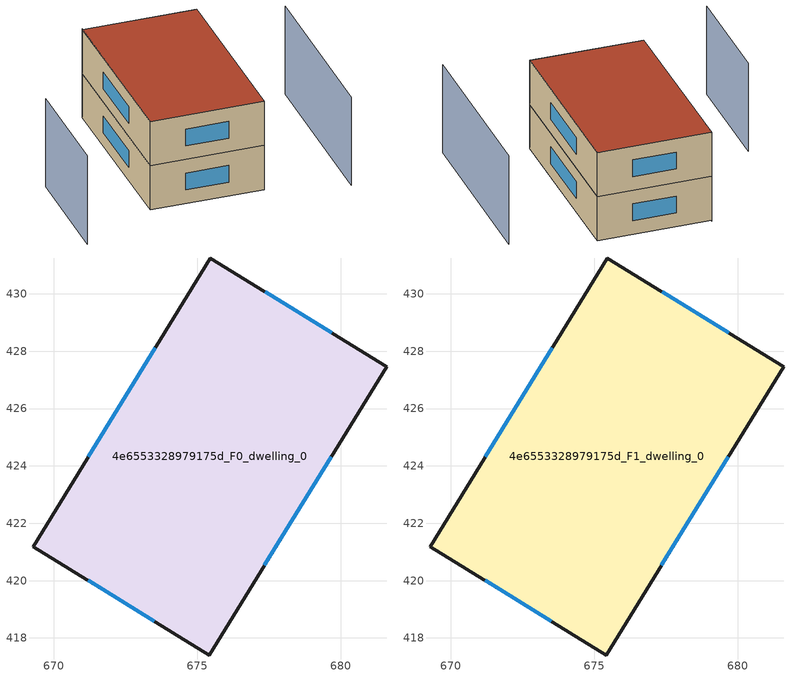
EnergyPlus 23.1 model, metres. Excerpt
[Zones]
4e6553328979175d_F0_dwelling_0
 floor ground (EU_floor_Construction): 681.61,427.46 675.41,417.41 669.28,421.19 675.46,431.25 z0
 wall outside (EU_wall_Construction): 675.41,417.41 681.61,427.46 675.46,431.25 669.28,421.19 675.41,417.41 z0:3
 window (EU_Window_Construction): 677.34,420.54 679.68,424.33 / 671.19,420.01 673.5,418.58 / 673.53,428.12 671.2,424.32 / 679.69,428.64 677.37,430.07 z0.93:2.07
4e6553328979175d_F1_dwelling_0
 floor to 4e6553328979175d_F0_dwelling_0 (EU_floor_Construction): 681.61,427.46 675.41,417.41 669.28,421.19 675.46,431.25 z3
 wall outside (EU_wall_Construction): 675.41,417.41 681.61,427.46 675.46,431.25 669.28,421.19 675.41,417.41 z3:6
 window (EU_Window_Construction): 677.34,420.54 679.68,424.33 / 671.19,420.01 673.5,418.58 / 673.53,428.12 671.2,424.32 / 679.69,428.64 677.37,430.07 z3.93:5.07
 roof outside (EU_roof_Construction): 675.41,417.41 681.61,427.46 675.46,431.25 669.28,421.19 z6
shading: 667.58,427.74 663.72,421.52 / 679.03,413.69 685.19,423.62 / 675.52,431.3 671.72,425.17 z0:6
[Building]
EU S2 Campaign: North Axis=0; Terrain=City; Solar Distribution=FullExterior
[Site:Location]
Montreal-Trudeau.Intl.AP: Latitude=45.4667; Longitude=-73.75; Time Zone=-5; Elevation=36
[SizingPeriod:WeatherFileDays]
AnnualSizingPeriod: Begin Month=1; Begin Day of Month=1; End Month=12; End Day of Month=31; Day of Week for Start Day=Monday; Use Weather File Daylight Saving Period=No; Use Weather File Rain and Snow Indicators=No
[MATERIAL]
EU_InternalMass_Material: Roughness=MediumRough; Thickness=0.1; Conductivity=1; Density=1800; Specific Heat=900; Thermal Absorptance=0.9; Solar Absorptance=0.7; Visible Absorptance=0.7
[MATERIAL:NOMASS] Roughness=MediumRough; Thermal Absorptance=0.9; Solar Absorptance=0.7; Visible Absorptance=0.7
Name | Thermal Resistance
EU_wall_NoMass; EU_floor_NoMass | 1.36485
EU_roof_NoMass | 2.55992
[WINDOWMATERIAL:SIMPLEGLAZINGSYSTEM]
EU_Window_SimpleGlazing: UFactor=3.92339; Solar Heat Gain Coefficient=0.8; Visible Transmittance=0.8
[CONSTRUCTION]
EU_wall_Construction: EU_wall_NoMass
EU_roof_Construction: EU_roof_NoMass
EU_floor_Construction: EU_floor_NoMass
EU_Window_Construction: EU_Window_SimpleGlazing
EU_InternalMass_Construction: EU_InternalMass_Material
[ZONE] Type=1; Multiplier=1; Ceiling Height=autocalculate; Floor Area=autocalculate; Part of Total Floor Area=Yes
Name | Volume
4e6553328979175d_F0_dwelling_0 | 255.599
4e6553328979175d_F1_dwelling_0 | 255.598
[INTERNALMASS] Construction=EU_InternalMass_Construction; Surface Area=85.1996
Name | Zone or ZoneList
4e6553328979175d_F0_dwelling_0_EU_InternalMass | 4e6553328979175d_F0_dwelling_0
4e6553328979175d_F1_dwelling_0_EU_InternalMass | 4e6553328979175d_F1_dwelling_0
[OTHEREQUIPMENT] Fuel Type=Electricity; Design Level Calculation Method=Watts/Area; Power per Zone Floor Area=1; Fraction Latent=0; Fraction Radiant=0; Fraction Lost=0; Carbon Dioxide Generation Rate=0; EndUse Subcategory=EU_Step8_InternalGains
Name | Zone or ZoneList or Space or SpaceList | Schedule
EU_Step8_InternalGain_4e6553328979175d_F0_dwelling_0_f000 | 4e6553328979175d_F0_dwelling_0 | EU_Step8_GainSchedule_4e6553328979175d_F0_dwelling_0_f000
EU_Step8_InternalGain_4e6553328979175d_F1_dwelling_0_f000 | 4e6553328979175d_F1_dwelling_0 | EU_Step8_GainSchedule_4e6553328979175d_F1_dwelling_0_f000
[ZONEVENTILATION:DESIGNFLOWRATE] Schedule=EU_AlwaysOn; Design Flow Rate Calculation Method=AirChanges/Hour; Air Changes per Hour=0.860309; Ventilation Type=Natural; Fan Pressure Rise=0; Fan Total Efficiency=1; Constant Term Coefficient=1; Temperature Term Coefficient=0; Velocity Term Coefficient=0; Velocity Squared Term Coefficient=0; Minimum Indoor Temperature=-100; Maximum Indoor Temperature=100; Delta Temperature=-100; Minimum Outdoor Temperature=-100; Maximum Outdoor Temperature=100; Maximum Wind Speed=40
Name | Zone or ZoneList or Space or SpaceList
EU_ConstantAir_4e6553328979175d_F0_dwelling_0 | 4e6553328979175d_F0_dwelling_0
EU_ConstantAir_4e6553328979175d_F1_dwelling_0 | 4e6553328979175d_F1_dwelling_0
[HVACTEMPLATE:THERMOSTAT] Constant Heating Setpoint=20; Constant Cooling Setpoint=50
EU_HeatOnly_4e6553328979175d_F0_dwelling_0; EU_HeatOnly_4e6553328979175d_F1_dwelling_0
[HVACTEMPLATE:ZONE:IDEALLOADSAIRSYSTEM] System Availability Schedule=EU_AlwaysOn; Maximum Heating Supply Air Temperature=50; Minimum Cooling Supply Air Temperature=13; Maximum Heating Supply Air Humidity Ratio=0.0156; Minimum Cooling Supply Air Humidity Ratio=0.0077; Heating Limit=NoLimit; Cooling Limit=NoLimit; Heating Availability Schedule=EU_AlwaysOn; Cooling Availability Schedule=EU_CoolingOff; Dehumidification Control Type=ConstantSensibleHeatRatio; Cooling Sensible Heat Ratio=0.7; Dehumidification Setpoint=60; Humidification Control Type=None; Humidification Setpoint=30; Outdoor Air Method=None; Outdoor Air Flow Rate per Person=0.00944; Outdoor Air Flow Rate per Zone Floor Area=0; Outdoor Air Flow Rate per Zone=0; Demand Controlled Ventilation Type=None; Outdoor Air Economizer Type=NoEconomizer; Heat Recovery Type=None; Sensible Heat Recovery Effectiveness=0.7; Latent Heat Recovery Effectiveness=0.65
Name | Template Thermostat
4e6553328979175d_F0_dwelling_0 | EU_HeatOnly_4e6553328979175d_F0_dwelling_0
4e6553328979175d_F1_dwelling_0 | EU_HeatOnly_4e6553328979175d_F1_dwelling_0
[SIZING:ZONE] Zone Cooling Design Supply Air Temperature Input Method=SupplyAirTemperature; Zone Cooling Design Supply Air Temperature=13; Zone Heating Design Supply Air Temperature Input Method=SupplyAirTemperature; Zone Heating Design Supply Air Temperature=50; Zone Cooling Design Supply Air Humidity Ratio=0.008; Zone Heating Design Supply Air Humidity Ratio=0.008; Cooling Design Air Flow Method=DesignDay; Cooling Design Air Flow Rate=0; Cooling Minimum Air Flow per Zone Floor Area=0.000762; Cooling Minimum Air Flow=0; Cooling Minimum Air Flow Fraction=0.2; Heating Design Air Flow Method=DesignDay; Heating Design Air Flow Rate=0; Heating Maximum Air Flow per Zone Floor Area=0.002032; Heating Maximum Air Flow=0.141576; Heating Maximum Air Flow Fraction=0.3; Account for Dedicated Outdoor Air System=No; Dedicated Outdoor Air System Control Strategy=NeutralSupplyAir; Dedicated Outdoor Air Low Setpoint Temperature for Design=autosize; Dedicated Outdoor Air High Setpoint Temperature for Design=autosize; Zone Load Sizing Method=Sensible Load Only No Latent Load; Zone Latent Cooling Design Supply Air Humidity Ratio Input Method=HumidityRatioDifference; Zone Cooling Design Supply Air Humidity Ratio Difference=0.005; Zone Latent Heating Design Supply Air Humidity Ratio Input Method=HumidityRatioDifference; Zone Humidification Design Supply Air Humidity Ratio Difference=0.005
4e6553328979175d_F0_dwelling_0; 4e6553328979175d_F1_dwelling_0
[SCHEDULE:CONSTANT]
Name | Hourly Value
EU_AlwaysOn | 1
EU_CoolingOff | 0
[SCHEDULE:FILE] Column Number=1; Rows to Skip at Top=0; Number of Hours of Data=8760; Column Separator=Comma; Interpolate to Timestep=No; Minutes per Item=60; Adjust Schedule for Daylight Savings=Yes
Name | File
EU_Step8_GainSchedule_4e6553328979175d_F0_dwelling_0_f000 | ../../schedules/4e6553328979175d/4e6553328979175d_F0_dwelling_0_f000_gain.csv
EU_Step8_GainSchedule_4e6553328979175d_F1_dwelling_0_f000 | ../../schedules/4e6553328979175d/4e6553328979175d_F1_dwelling_0_f000_gain.csv
